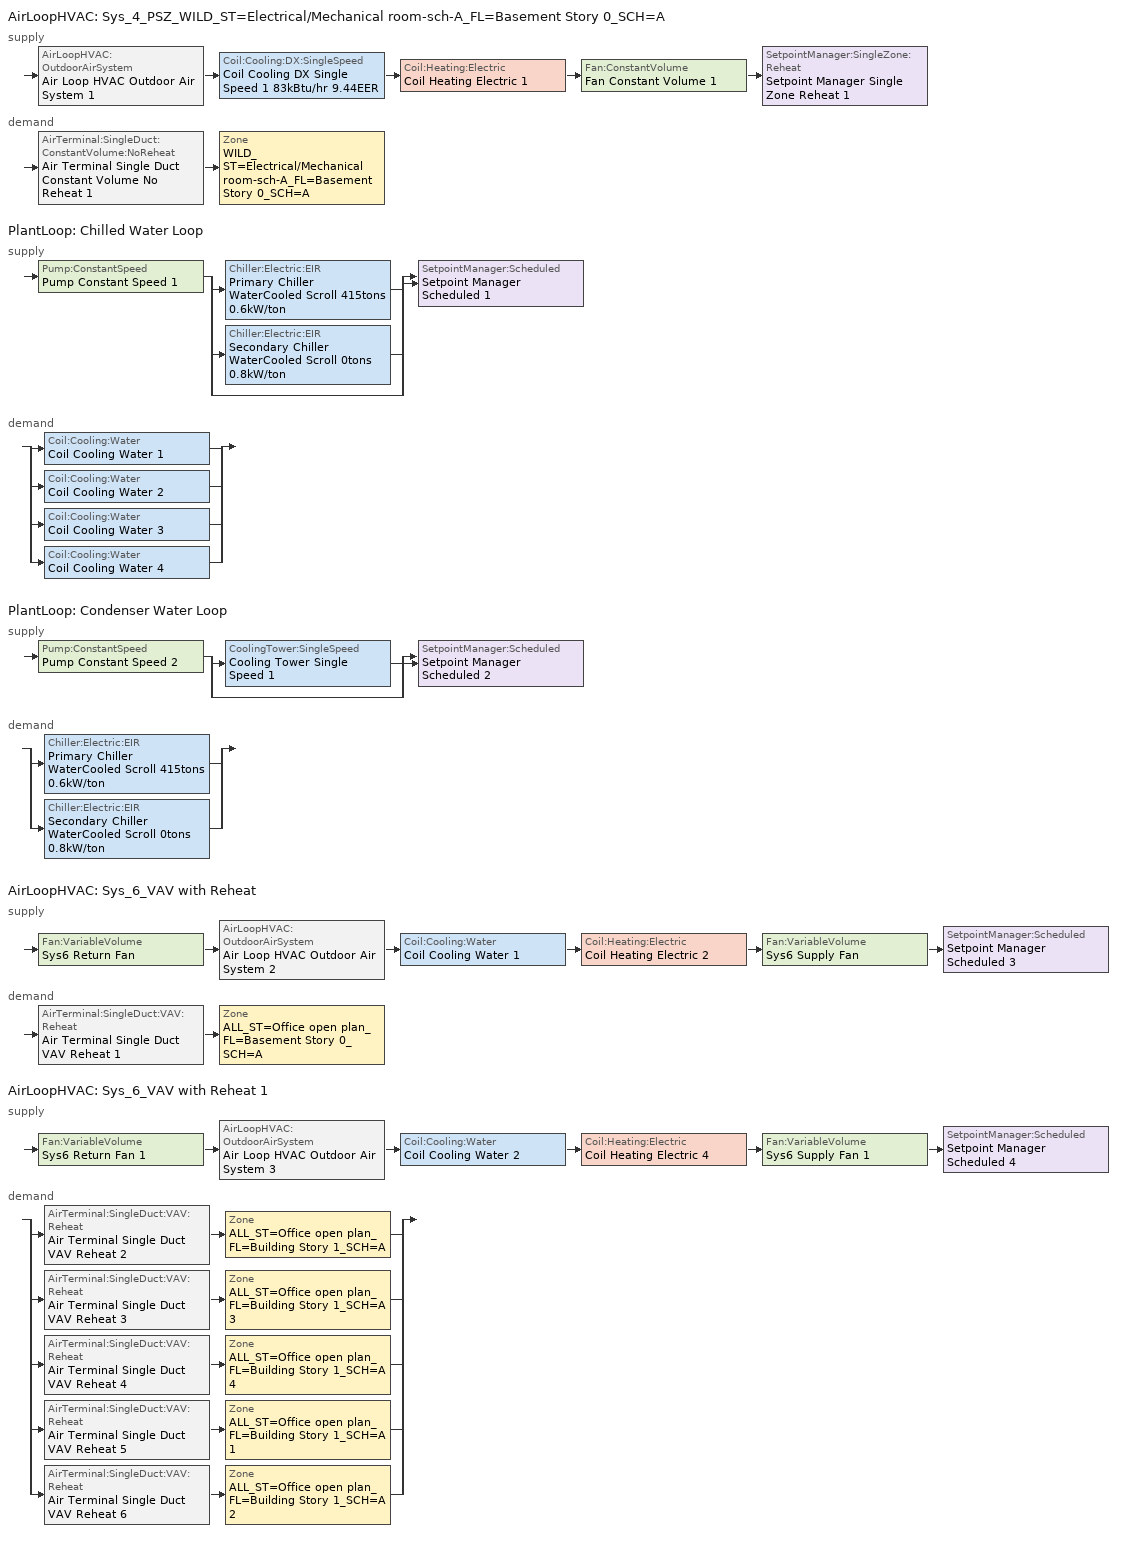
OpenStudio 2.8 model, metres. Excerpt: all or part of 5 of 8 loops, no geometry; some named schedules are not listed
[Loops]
AirLoopHVAC 'Sys_4_PSZ_WILD_ST=Electrical/Mechanical room-sch-A_FL=Basement Story 0_SCH=A'
 supply: AirLoopHVAC:OutdoorAirSystem 'Air Loop HVAC Outdoor Air System 1' > Coil:Cooling:DX:SingleSpeed 'Coil Cooling DX Single Speed 1 83kBtu/hr 9.44EER' > Coil:Heating:Electric 'Coil Heating Electric 1' > Fan:ConstantVolume 'Fan Constant Volume 1' > SetpointManager:SingleZone:Reheat 'Setpoint Manager Single Zone Reheat 1'
 demand: AirTerminal:SingleDuct:ConstantVolume:NoReheat 'Air Terminal Single Duct Constant Volume No Reheat 1' > Zone 'WILD_ST=Electrical/Mechanical room-sch-A_FL=Basement Story 0_SCH=A'
PlantLoop 'Chilled Water Loop'
 supply: Pump:ConstantSpeed 'Pump Constant Speed 1' > split
  | Chiller:Electric:EIR 'Primary Chiller WaterCooled Scroll 415tons 0.6kW/ton'
  | Chiller:Electric:EIR 'Secondary Chiller WaterCooled Scroll 0tons 0.8kW/ton'
  | bypass
  join > SetpointManager:Scheduled 'Setpoint Manager Scheduled 1'
 demand: split
  | Coil:Cooling:Water 'Coil Cooling Water 1'
  | Coil:Cooling:Water 'Coil Cooling Water 2'
  | Coil:Cooling:Water 'Coil Cooling Water 3'
  | Coil:Cooling:Water 'Coil Cooling Water 4'
PlantLoop 'Condenser Water Loop'
 supply: Pump:ConstantSpeed 'Pump Constant Speed 2' > split
  | CoolingTower:SingleSpeed 'Cooling Tower Single Speed 1'
  | bypass
  join > SetpointManager:Scheduled 'Setpoint Manager Scheduled 2'
 demand: split
  | Chiller:Electric:EIR 'Primary Chiller WaterCooled Scroll 415tons 0.6kW/ton'
  | Chiller:Electric:EIR 'Secondary Chiller WaterCooled Scroll 0tons 0.8kW/ton'
AirLoopHVAC 'Sys_6_VAV with Reheat'
 supply: Fan:VariableVolume 'Sys6 Return Fan' > AirLoopHVAC:OutdoorAirSystem 'Air Loop HVAC Outdoor Air System 2' > Coil:Cooling:Water 'Coil Cooling Water 1' > Coil:Heating:Electric 'Coil Heating Electric 2' > Fan:VariableVolume 'Sys6 Supply Fan' > SetpointManager:Scheduled 'Setpoint Manager Scheduled 3'
 demand: AirTerminal:SingleDuct:VAV:Reheat 'Air Terminal Single Duct VAV Reheat 1' > Zone 'ALL_ST=Office open plan_FL=Basement Story 0_SCH=A'
AirLoopHVAC 'Sys_6_VAV with Reheat 1'
 supply: Fan:VariableVolume 'Sys6 Return Fan 1' > AirLoopHVAC:OutdoorAirSystem 'Air Loop HVAC Outdoor Air System 3' > Coil:Cooling:Water 'Coil Cooling Water 2' > Coil:Heating:Electric 'Coil Heating Electric 4' > Fan:VariableVolume 'Sys6 Supply Fan 1' > SetpointManager:Scheduled 'Setpoint Manager Scheduled 4'
 demand: split
  | AirTerminal:SingleDuct:VAV:Reheat 'Air Terminal Single Duct VAV Reheat 2' > Zone 'ALL_ST=Office open plan_FL=Building Story 1_SCH=A'
  | AirTerminal:SingleDuct:VAV:Reheat 'Air Terminal Single Duct VAV Reheat 3' > Zone 'ALL_ST=Office open plan_FL=Building Story 1_SCH=A 3'
  | AirTerminal:SingleDuct:VAV:Reheat 'Air Terminal Single Duct VAV Reheat 4' > Zone 'ALL_ST=Office open plan_FL=Building Story 1_SCH=A 4'
  | AirTerminal:SingleDuct:VAV:Reheat 'Air Terminal Single Duct VAV Reheat 5' > Zone 'ALL_ST=Office open plan_FL=Building Story 1_SCH=A 1'
  | AirTerminal:SingleDuct:VAV:Reheat 'Air Terminal Single Duct VAV Reheat 6' > Zone 'ALL_ST=Office open plan_FL=Building Story 1_SCH=A 2'
[Sizing:Zone] Zone Cooling Design Supply Air Temperature Input Method=SupplyAirTemperature; Zone Cooling Design Supply Air Temperature {C}=13; Zone Cooling Design Supply Air Temperature Difference {deltaC}=11.11; Zone Heating Design Supply Air Temperature Input Method=SupplyAirTemperature; Zone Heating Design Supply Air Temperature {C}=43; Zone Heating Design Supply Air Temperature Difference {deltaC}=11.11; Zone Cooling Design Supply Air Humidity Ratio {kg-H2O/kg-air}=0.0085; Zone Heating Design Supply Air Humidity Ratio {kg-H2O/kg-air}=0.008; Zone Heating Sizing Factor=1.3; Zone Cooling Sizing Factor=1.1; Cooling Design Air Flow Method=DesignDay; Heating Design Air Flow Method=DesignDay; Account for Dedicated Outdoor Air System=No; Dedicated Outdoor Air System Control Strategy=NeutralSupplyAir; Dedicated Outdoor Air Low Setpoint Temperature for Design {C}=autosize; Dedicated Outdoor Air High Setpoint Temperature for Design {C}=autosize
ALL_ST=Office open plan_FL=Building Story 1_SCH=A; ALL_ST=Office open plan_FL=Basement Story 0_SCH=A; ALL_ST=Office open plan_FL=Building Story 1_SCH=A 1; ALL_ST=Office open plan_FL=Building Story 1_SCH=A 2; ALL_ST=Office open plan_FL=Building Story 1_SCH=A 3; ALL_ST=Office open plan_FL=Building Story 1_SCH=A 4; WILD_ST=Electrical/Mechanical room-sch-A_FL=Basement Story 0_SCH=A
[Zone equipment]
ALL_ST=Office open plan_FL=Building Story 1_SCH=A: Air Terminal Single Duct VAV Reheat 2, Zone HVAC Baseboard Convective Electric 3
ALL_ST=Office open plan_FL=Basement Story 0_SCH=A: Air Terminal Single Duct VAV Reheat 1, Zone HVAC Baseboard Convective Electric 2
ALL_ST=Office open plan_FL=Building Story 1_SCH=A 1: Air Terminal Single Duct VAV Reheat 5, Zone HVAC Baseboard Convective Electric 6
ALL_ST=Office open plan_FL=Building Story 1_SCH=A 2: Air Terminal Single Duct VAV Reheat 6, Zone HVAC Baseboard Convective Electric 7
ALL_ST=Office open plan_FL=Building Story 1_SCH=A 3: Air Terminal Single Duct VAV Reheat 3, Zone HVAC Baseboard Convective Electric 4
ALL_ST=Office open plan_FL=Building Story 1_SCH=A 4: Air Terminal Single Duct VAV Reheat 4, Zone HVAC Baseboard Convective Electric 5
WILD_ST=Electrical/Mechanical room-sch-A_FL=Basement Story 0_SCH=A: Air Terminal Single Duct Constant Volume No Reheat 1, Zone HVAC Baseboard Convective Electric 1
[AirLoopHVAC] Design Supply Air Flow Rate {m3/s}=AutoSize
Name | Availability Schedule
Sys_4_PSZ_WILD_ST=Electrical/Mechanical room-sch-A_FL=Basement Story 0_SCH=A | Sys_4_PSZ_WILD_ST=Electrical/Mechanical room-sch-A_FL=Basement Story 0_SCH=A Occ Sch
Sys_6_VAV with Reheat | Sys_6_VAV with Reheat Occ Sch
Sys_6_VAV with Reheat 1 | Sys_6_VAV with Reheat 1 Occ Sch
[Sizing:System] Type of Load to Size On=Sensible; Design Outdoor Air Flow Rate {m3/s}=Autosize; Preheat Design Temperature {C}=7; Preheat Design Humidity Ratio {kg-H2O/kg-Air}=0.008; Precool Design Humidity Ratio {kg-H2O/kg-Air}=0.008; Central Cooling Design Supply Air Temperature {C}=13; Sizing Option=NonCoincident; 100% Outdoor Air in Cooling=No; 100% Outdoor Air in Heating=No; Central Cooling Design Supply Air Humidity Ratio {kg-H2O/kg-Air}=0.0085; Central Heating Design Supply Air Humidity Ratio {kg-H2O/kg-Air}=0.008; Cooling Design Air Flow Method=DesignDay; Cooling Design Air Flow Rate {m3/s}=0; Heating Design Air Flow Method=DesignDay; Heating Design Air Flow Rate {m3/s}=0; System Outdoor Air Method=ZoneSum; Zone Maximum Outdoor Air Fraction=1; Cooling Supply Air Flow Rate Per Floor Area {m3/s-m2}=0.00996765; Cooling Fraction of Autosized Cooling Supply Air Flow Rate=1; Cooling Supply Air Flow Rate Per Unit Cooling Capacity {m3/s-W}=3.94755e-05; Heating Supply Air Flow Rate Per Floor Area {m3/s-m2}=0.00996765; Heating Fraction of Autosized Heating Supply Air Flow Rate=1; Heating Fraction of Autosized Cooling Supply Air Flow Rate=1; Heating Supply Air Flow Rate Per Unit Heating Capacity {m3/s-W}=3.15882e-05; Cooling Design Capacity Method=CoolingDesignCapacity; Cooling Design Capacity {W}=autosize; Cooling Design Capacity Per Floor Area {W/m2}=234.7; Fraction of Autosized Cooling Design Capacity=1; Heating Design Capacity Method=HeatingDesignCapacity; Heating Design Capacity {W}=autosize; Heating Design Capacity Per Floor Area {W/m2}=157; Fraction of Autosized Heating Design Capacity=1; Central Cooling Capacity Control Method=OnOff
Name | Central Heating Maximum System Air Flow Ratio | Precool Design Temperature {C} | Central Heating Design Supply Air Temperature {C}
Sys_4_PSZ_WILD_ST=Electrical/Mechanical room-sch-A_FL=Basement Story 0_SCH=A | 1 | 13 | 43
Sys_6_VAV with Reheat; Sys_6_VAV with Reheat 1 | 0.3 | 12.8 | 13.1
[Fan:ConstantVolume]
Fan Constant Volume 1: Availability Schedule=Always On Discrete; Fan Total Efficiency=0.39975; Pressure Rise {Pa}=640; Maximum Flow Rate {m3/s}=AutoSize; Motor Efficiency=0.615
[Coil:Heating:Electric] Availability Schedule=Always On Discrete
Coil Heating Electric 1; Coil Heating Electric 2; Coil Heating Electric 3; Coil Heating Electric 4; Coil Heating Electric 5; Coil Heating Electric 6; Coil Heating Electric 7; Coil Heating Electric 8; Coil Heating Electric 9
[Coil:Cooling:DX:SingleSpeed]
Coil Cooling DX Single Speed 1 83kBtu/hr 9.44EER: Availability Schedule=Always On Discrete; Rated Total Cooling Capacity {W}=autosize; Rated Sensible Heat Ratio=autosize; Rated COP {W/W}=3.27943; Rated Air Flow Rate {m3/s}=autosize; Rated Evaporator Fan Power Per Volume Flow Rate {W/(m3/s)}=773.3; Total Cooling Capacity Function of Temperature Curve=DXCOOL-NECB2011-REF-CAPFT; Total Cooling Capacity Function of Flow Fraction Curve=DXCOOL-NECB2011-REF-CAPFFLOW; Energy Input Ratio Function of Temperature Curve=DXCOOL-NECB2011-REF-COOLEIRFT; Energy Input Ratio Function of Flow Fraction Curve=DXCOOL-NECB2011-REF-COOLEIRFFLOW; Part Load Fraction Correlation Curve=DXCOOL-NECB2011-REF-COOLPLFFPLR; Condenser Type=AirCooled; Evaporative Condenser Effectiveness=0; Evaporative Condenser Air Flow Rate {m3/s}=Autosize; Evaporative Condenser Pump Rated Power Consumption {W}=Autosize; Crankcase Heater Capacity {W}=0; Maximum Outdoor Dry-Bulb Temperature for Crankcase Heater Operation {C}=0; Basin Heater Capacity {W/K}=0; Basin Heater Setpoint Temperature {C}=10
[Controller:OutdoorAir] Minimum Outdoor Air Flow Rate {m3/s}=autosize; Maximum Outdoor Air Flow Rate {m3/s}=Autosize; Economizer Control Action Type=ModulateFlow; Lockout Type=NoLockout; Minimum Limit Type=FixedMinimum; High Humidity Control=No; Heat Recovery Bypass Control Type=BypassWhenOAFlowGreaterThanMinimum
Name | Economizer Control Type | Minimum Outdoor Air Schedule | Controller Mechanical Ventilation | Economizer Maximum Limit Dry-Bulb Temperature {C} | Economizer Maximum Limit Enthalpy {J/kg} | Economizer Minimum Limit Dry-Bulb Temperature {C}
Controller Outdoor Air 1 | DifferentialEnthalpy | Sys_4_PSZ_WILD_ST=Electrical/Mechanical room-sch-A_FL=Basement Story 0_SCH=A Occ Sch | Controller Mechanical Ventilation 1
Controller Outdoor Air 2 | NoEconomizer | Sys_6_VAV with Reheat Occ Sch | Controller Mechanical Ventilation 2 | 28 | 64000 | -100
Controller Outdoor Air 3 | DifferentialEnthalpy | Sys_6_VAV with Reheat 1 Occ Sch | Controller Mechanical Ventilation 3
[Controller:MechanicalVentilation] Availability Schedule=Always On Discrete; System Outdoor Air Method=ZoneSum
Controller Mechanical Ventilation 1; Controller Mechanical Ventilation 2; Controller Mechanical Ventilation 3
[AirLoopHVAC:OutdoorAirSystem]
Name | Controller
Air Loop HVAC Outdoor Air System 1 | Controller Outdoor Air 1
Air Loop HVAC Outdoor Air System 2 | Controller Outdoor Air 2
Air Loop HVAC Outdoor Air System 3 | Controller Outdoor Air 3
[SetpointManager:SingleZone:Reheat]
Setpoint Manager Single Zone Reheat 1: Minimum Supply Air Temperature {C}=13; Maximum Supply Air Temperature {C}=43; Control Zone=WILD_ST=Electrical/Mechanical room-sch-A_FL=Basement Story 0_SCH=A
[AirTerminal:SingleDuct:ConstantVolume:NoReheat]
Air Terminal Single Duct Constant Volume No Reheat 1: Availability Schedule=Always On Discrete; Maximum Air Flow Rate {m3/s}=AutoSize
[ZoneHVAC:Baseboard:Convective:Electric] Availability Schedule=Always On Discrete; Nominal Capacity {W}=autosize; Efficiency=1
Zone HVAC Baseboard Convective Electric 1; Zone HVAC Baseboard Convective Electric 2; Zone HVAC Baseboard Convective Electric 3; Zone HVAC Baseboard Convective Electric 4; Zone HVAC Baseboard Convective Electric 5; Zone HVAC Baseboard Convective Electric 6; Zone HVAC Baseboard Convective Electric 7
[PlantLoop] Glycol Concentration=0; Plant Loop Volume {m3}=Autocalculate; Load Distribution Scheme=Optimal
Chilled Water Loop; Condenser Water Loop
[Sizing:Plant] Loop Design Temperature Difference {deltaC}=6; Sizing Option=NonCoincident; Zone Timesteps in Averaging Window=1; Coincident Sizing Factor Mode=None
Name | Loop Type | Design Loop Exit Temperature {C}
Chilled Water Loop | Cooling | 7
Condenser Water Loop | Condenser | 29
[Pump:ConstantSpeed] Rated Flow Rate {m3/s}=autosize; Rated Pump Head {Pa}=179352; Rated Power Consumption {W}=autosize; Fraction of Motor Inefficiencies to Fluid Stream=0; Pump Control Type=Intermittent; Design Power Sizing Method=PowerPerFlowPerPressure; Design Electric Power per Unit Flow Rate {W/(m3/s)}=348701.1
Name | Motor Efficiency | Design Shaft Power per Unit Flow Rate per Unit Head {W-s/m3-Pa}
Pump Constant Speed 1 | 0.93 | 1.82067
Pump Constant Speed 2 | 0.945 | 1.58575
[Chiller:Electric:EIR] Cooling Capacity Function of Temperature Curve=WaterCooled_Scroll_CAPFT_NECB2011; Electric Input to Cooling Output Ratio Function of Temperature Curve=WaterCooled_Scroll_EIRFT_NECB2011; Electric Input to Cooling Output Ratio Function of Part Load Ratio Curve=WaterCooled_Scroll_EIRFPLR_NECB2011; Minimum Part Load Ratio=0.25; Minimum Unloading Ratio=0.25; Condenser Type=WaterCooled; Chiller Flow Mode=LeavingSetpointModulated; Design Heat Recovery Water Flow Rate {m3/s}=0; Sizing Factor=1; Basin Heater Capacity {W/K}=0; Basin Heater Setpoint Temperature {C}=10
Name | Reference Capacity {W} | Reference COP {W/W}
Primary Chiller WaterCooled Scroll 415tons 0.6kW/ton | 1.45935e+06 | 5.67258
Secondary Chiller WaterCooled Scroll 0tons 0.8kW/ton | 0.001 | 4.5032
[SetpointManager:Scheduled] Control Variable=Temperature
Name | Schedule
Setpoint Manager Scheduled 1 | CHW Temp
Setpoint Manager Scheduled 2 | CW Temp
Setpoint Manager Scheduled 3 | Supply Air Temp
Setpoint Manager Scheduled 4 | Supply Air Temp 1
[CoolingTower:SingleSpeed]
Cooling Tower Single Speed 1: Design Water Flow Rate {m3/s}=autosize; Design Air Flow Rate {m3/s}=autosize; Fan Power at Design Air Flow Rate {W}=22316; U-Factor Times Area Value at Design Air Flow Rate {W/K}=autosize; Air Flow Rate in Free Convection Regime {m3/s}=autosize; U-Factor Times Area Value at Free Convection Air Flow Rate {W/K}=autosize; Performance Input Method=UFactorTimesAreaAndDesignWaterFlowRate; Free Convection Capacity {W}=0; Basin Heater Capacity {W/K}=0; Evaporation Loss Mode=LossFactor; Evaporation Loss Factor {percent/K}=0.2; Drift Loss Percent {percent}=0.008; Blowdown Calculation Mode=ConcentrationRatio; Blowdown Concentration Ratio=3; Capacity Control=FanCycling; Number of Cells=1; Cell Control=MinimalCell; Cell Minimum  Water Flow Rate Fraction=0.33; Cell Maximum Water Flow Rate Fraction=2.5; Sizing Factor=1; Free Convection Air Flow Rate Sizing Factor=0.1; Free Convection U-Factor Times Area Value Sizing Factor=0.1; Heat Rejection Capacity and Nominal Capacity Sizing Ratio=1.25; Free Convection Nominal Capacity Sizing Factor=0.1; Design Inlet Air Dry-Bulb Temperature {C}=35; Design Inlet Air Wet-Bulb Temperature {C}=24; Design Approach Temperature {deltaC}=5; Design Range Temperature {deltaC}=6
[Fan:VariableVolume] Availability Schedule=Always On Discrete; Maximum Flow Rate {m3/s}=Autosize; Fan Power Minimum Flow Rate Input Method=Fraction; Fan Power Minimum Air Flow Rate {m3/s}=0; Motor In Airstream Fraction=1; Fan Power Coefficient 5=0
Name | Fan Total Efficiency | Pressure Rise {Pa} | Fan Power Minimum Flow Fraction | Motor Efficiency | Fan Power Coefficient 1 | Fan Power Coefficient 2 | Fan Power Coefficient 3 | Fan Power Coefficient 4
Sys6 Supply Fan | 0.549965 | 1000 | 0.68 | 0.8461 | -2.4176 | 9.5874 | -11.559 | 5.4009
Sys6 Return Fan; Sys6 Return Fan 1 | 0.299975 | 250 | 0.68 | 0.4615 | -2.4176 | 9.5874 | -11.559 | 5.4009
Sys6 Supply Fan 1 | 0.549965 | 1000 | 0.5 | 0.8461 | -4.1457 | 16.803 | -19.471 | 7.8488
[Coil:Cooling:Water] Availability Schedule=Always On Discrete
Coil Cooling Water 1; Coil Cooling Water 2; Coil Cooling Water 3; Coil Cooling Water 4
[Controller:WaterCoil] Action=Reverse; Minimum Actuated Flow {m3/s}=0
Name | Water Coil
Controller Water Coil 1 | Coil Cooling Water 1
Controller Water Coil 2 | Coil Cooling Water 2
Controller Water Coil 3 | Coil Cooling Water 3
Controller Water Coil 4 | Coil Cooling Water 4
[AirTerminal:SingleDuct:VAV:Reheat] Availability Schedule=Always On Discrete; Maximum Air Flow Rate {m3/s}=AutoSize; Zone Minimum Air Flow Input Method=Constant; Constant Minimum Air Flow Fraction=0.3; Maximum Hot Water or Steam Flow Rate {m3/s}=AutoSize; Minimum Hot Water or Steam Flow Rate {m3/s}=0; Convergence Tolerance=0.001; Damper Heating Action=Normal; Maximum Flow per Zone Floor Area During Reheat {m3/s-m2}=AutoSize; Maximum Reheat Air Temperature {C}=43; Control For Outdoor Air=No
Name | Fixed Minimum Air Flow Rate {m3/s} | Reheat Coil | Maximum Flow Fraction During Reheat
Air Terminal Single Duct VAV Reheat 1 | 1.56736 | Coil Heating Electric 3 | AutoSize
Air Terminal Single Duct VAV Reheat 2 | 5.06465 | Coil Heating Electric 5 | 0.5
Air Terminal Single Duct VAV Reheat 3 | 0.626839 | Coil Heating Electric 6 | 0.5
Air Terminal Single Duct VAV Reheat 4 | 0.40395 | Coil Heating Electric 7 | 0.5
Air Terminal Single Duct VAV Reheat 5 | 0.626826 | Coil Heating Electric 8 | 0.5
Air Terminal Single Duct VAV Reheat 6 | 0.40395 | Coil Heating Electric 9 | 0.5
[Schedule:Ruleset]
Name | Default Day Schedule | Summer Design Day Schedule | Winter Design Day Schedule
CHW Temp | Schedule Day 3
CW Temp | Schedule Day 4
Supply Air Temp | Supply Air Temp Default
Supply Air Temp 1 | Supply Air Temp Default 1
Sys_4_PSZ_WILD_ST=Electrical/Mechanical room-sch-A_FL=Basement Story 0_SCH=A Occ Sch | Sys_4_PSZ_WILD_ST=Electrical/Mechanical room-sch-A_FL=Basement Story 0_SCH=A Occ Sch Default | Sys_4_PSZ_WILD_ST=Electrical/Mechanical room-sch-A_FL=Basement Story 0_SCH=A Occ Sch Summer Design Day | Sys_4_PSZ_WILD_ST=Electrical/Mechanical room-sch-A_FL=Basement Story 0_SCH=A Occ Sch Winter Design Day
Sys_6_VAV with Reheat Occ Sch | Sys_6_VAV with Reheat Occ Sch Default | Sys_6_VAV with Reheat Occ Sch Summer Design Day | Sys_6_VAV with Reheat Occ Sch Winter Design Day
Sys_6_VAV with Reheat 1 Occ Sch | Sys_6_VAV with Reheat 1 Occ Sch Default | Sys_6_VAV with Reheat 1 Occ Sch Summer Design Day | Sys_6_VAV with Reheat 1 Occ Sch Winter Design Day
[Schedule:Day]
Schedule Day 3: 1, 0, 7, 2, 0, 7, 3, 0, 7, 4, 0, 7, 5, 0, 7, 6, 0, 7, 7, 0, 7, 8, 0, 7, 9, 0, 7, 10, 0, 7, 11, 0, 7, 12, 0, 7, 13, 0, 7, 14, 0, 7, 15, 0, 7, 16, 0, 7, 17, 0, 7, 18, 0, 7, 19, 0, 7, 20, 0, 7, 21, 0, 7, 22, 0, 7, 23, 0, 7, 24, 0, 7
Sys_4_PSZ_WILD_ST=Electrical/Mechanical room-sch-A_FL=Basement Story 0_SCH=A Occ Sch Default; Sys_6_VAV with Reheat Occ Sch Default; Sys_6_VAV with Reheat 1 Occ Sch Default: 8, 0, 0, 19, 0, 1, 24, 0, 0
Sys_4_PSZ_WILD_ST=Electrical/Mechanical room-sch-A_FL=Basement Story 0_SCH=A Occ Sch Winter Design Day; Sys_4_PSZ_WILD_ST=Electrical/Mechanical room-sch-A_FL=Basement Story 0_SCH=A Occ Sch Summer Design Day; Sys_6_VAV with Reheat Occ Sch Winter Design Day; Sys_6_VAV with Reheat Occ Sch Summer Design Day; Sys_6_VAV with Reheat 1 Occ Sch Winter Design Day; Sys_6_VAV with Reheat 1 Occ Sch Summer Design Day: 24, 0, 1
[Schedule:Rule] Date Specification Type=DateRange; Start Month=1; Start Day=1; End Month=12; End Day=31
Name | Schedule Ruleset | Rule Order | Day Schedule | Apply Sunday | Apply Monday | Apply Tuesday | Apply Wednesday | Apply Thursday | Apply Friday | Apply Saturday
wkdCHW Temp rule | CHW Temp | 2 | wkdCHW Temp 1 | No | Yes | Yes | Yes | Yes | Yes | No
satCHW Temprule | CHW Temp | 1 | satCHW Temp 1 | No | No | No | No | No | No | Yes
Sys_4_PSZ_WILD_ST=Electrical/Mechanical room-sch-A_FL=Basement Story 0_SCH=A Occ Sch Sunday Rule | Sys_4_PSZ_WILD_ST=Electrical/Mechanical room-sch-A_FL=Basement Story 0_SCH=A Occ Sch | 0 | Sys_4_PSZ_WILD_ST=Electrical/Mechanical room-sch-A_FL=Basement Story 0_SCH=A Occ Sch Sunday | Yes |  |  |  |  |  | Yes
Sys_6_VAV with Reheat Occ Sch Sunday Rule | Sys_6_VAV with Reheat Occ Sch | 0 | Sys_6_VAV with Reheat Occ Sch Sunday | Yes |  |  |  |  |  | Yes
Sys_6_VAV with Reheat 1 Occ Sch Sunday Rule | Sys_6_VAV with Reheat 1 Occ Sch | 0 | Sys_6_VAV with Reheat 1 Occ Sch Sunday | Yes |  |  |  |  |  | Yes
[Schedule:Constant]
Always On Discrete: Value=1
[Curve:Biquadratic] Minimum Value of y=24
Name | Coefficient1 Constant | Coefficient2 x | Coefficient3 x**2 | Coefficient4 y | Coefficient5 y**2 | Coefficient6 x*y | Minimum Value of x | Maximum Value of x | Maximum Value of y
DXCOOL-NECB2011-REF-CAPFT | 0.867905 | 0.0142459 | 0.00055436 | -0.0075575 | 3.3e-05 | -0.0001918 | 13 | 24 | 46
DXCOOL-NECB2011-REF-COOLEIRFT | 0.116936 | 0.0284933 | -0.0004112 | 0.0214108 | 0.00016103 | -0.0006791 | 13 | 24 | 46
WaterCooled_Scroll_CAPFT_NECB2011 | 0.94418 | 0.0337102 | 9.75564e-05 | -0.00322114 | -4.91832e-05 | -0.000177584 | 5 | 10 | 35
WaterCooled_Scroll_EIRFT_NECB2011 | 0.727393 | -0.0118922 | 0.000541177 | 0.00187934 | 0.000473461 | -0.000711472 | 5 | 10 | 35
[Curve:Quadratic] Minimum Value of x=0; Maximum Value of x=1
Name | Coefficient1 Constant | Coefficient2 x | Coefficient3 x**2
DXCOOL-NECB2011-REF-CAPFFLOW; DXCOOL-NECB2011-REF-COOLEIRFFLOW | 1 | 0 | 0
WaterCooled_Scroll_EIRFPLR_NECB2011 | 0.04412 | 0.640367 | 0.319555
[Curve:Cubic]
DXCOOL-NECB2011-REF-COOLPLFFPLR: Coefficient1 Constant=0.0277; Coefficient2 x=4.9151; Coefficient3 x**2=-8.184; Coefficient4 x**3=4.2702; Minimum Value of x=0.7; Maximum Value of x=1
